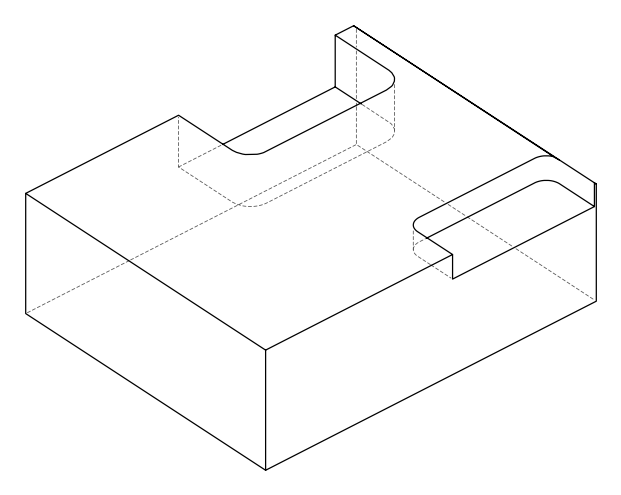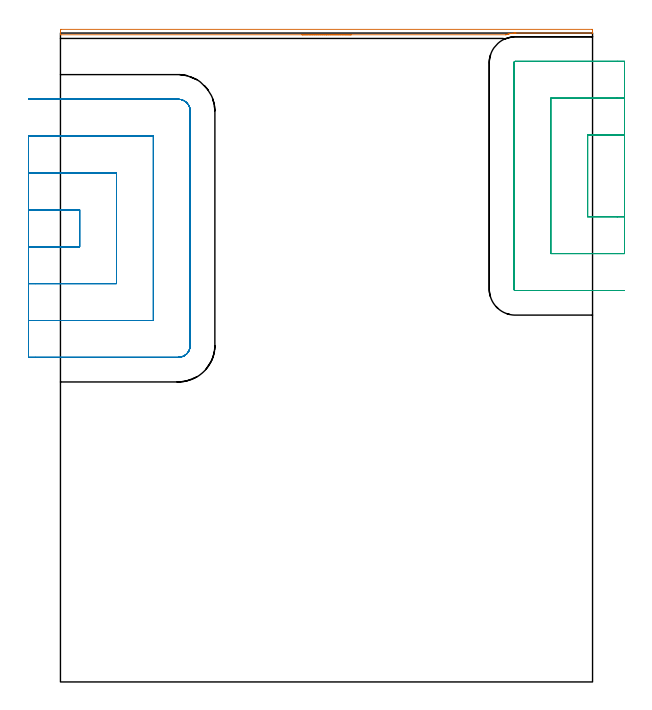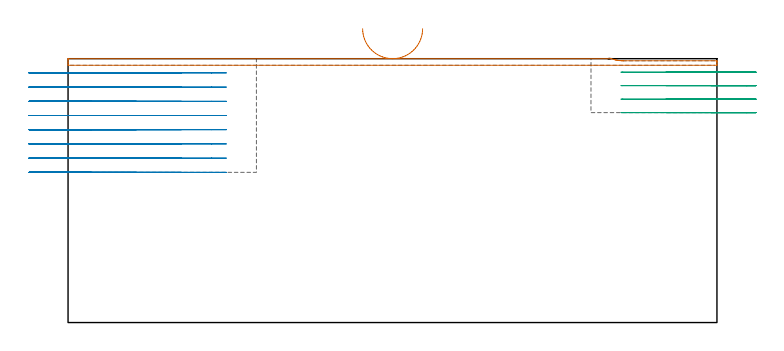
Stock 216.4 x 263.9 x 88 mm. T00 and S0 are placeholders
(PLAN: 3 operations, 1 tool changes, 22.5 min)
(1 AREA_MILL | FG_CHAMFER_SURFACE | UGT0205_001 | 1.88 min | 524 mm3)
(2 MILL_SLOT | SLOT_PARTIAL_RECTANGULAR | UGT0201_094 | Follow Part, ap 5, ae 75% | 15.51 min | 293923 mm3)
(3 MILL_SLOT_1 | SLOT_PARTIAL_RECTANGULAR_1 | UGT0201_094 | Follow Part, ap 5, ae 75% | 5.14 min | 84701 mm3)
(TOOL UGT0205_001 | Chamfer Mill 20 x 3 x 45 deg. | D20 FL50 Z2)
(TOOL UGT0201_094 | End mill 20 mm | D20 FL38 Z4)
(OP 1 AREA_MILL)
G17 G21 G94 G90
T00 M6
G54
G17 G0 G90 X118.241 Y263.202 S1061 M3
G43 Z98. H0
Z97.998
G94 G1 X118.203 Z97.127 F250.
X118.089 Z96.262
X117.9 Z95.41
X117.638 Z94.578
X117.304 Z93.772
X116.901 Z92.998
X116.432 Z92.262
X115.901 Z91.57
X115.312 Z90.927
X114.668 Z90.338
X113.976 Z89.807
X113.241 Z89.338
X112.467 Z88.935
X111.661 Z88.601
X110.829 Z88.339
X109.977 Z88.15
X109.112 Z88.036
X108.241 Z87.998
X0.164 Y263.2 Z88.
X0.01 Y263.203 Z87.988
X0.003 Y263.285 Z87.907
X0. Y263.373 Z87.827
Y263.661 Z87.538
Y264.3 Z86.894
Y264.619 Z86.576
X0.003 Y265.166 Z86.03
X0.005 Y265.391 Z85.805
X0.047 Y265.395 Z85.803
X0.165 Y265.4 Z85.8
X216.235 Y265.399 Z85.801
X216.353 Y265.395 Z85.803
X216.395 Y265.391 Z85.805
X216.397 Y265.166 Z86.029
X216.4 Y264.527 Z86.672
Y264.195 Z87.004
X216.398 Y264.046 Z87.147
X216.39 Y263.902 Z87.288
X216.235 Y263.9 Z87.3
X185.263 Y263.897 Z87.301
X185.139
X185.033
X184.76 Y263.888 Z87.307
X184.694 Y263.886 Z87.31
X184.539 Y263.879 Z87.312
X184.475 Y263.878 Z87.315
X184.029 Y263.849 Z87.349
X183.583 Y263.798 Z87.401
X183.472 Y263.781 Z87.419
X183.137 Y263.728 Z87.471
X182.753 Y263.651 Z87.548
X182.691 Y263.639 Z87.56
X182.456 Y263.578 Z87.617
X182.308 Y263.542 Z87.654
X182.244 Y263.526 Z87.669
X182.158 Y263.501 Z87.694
X182.066 Y263.475 Z87.723
X181.799 Y263.397 Z87.8
X181.23 Y263.208 Z87.986
X181.176 Y263.205 Z87.99
X181.04 Y263.202 Z87.996
X108.241 Z87.998
X107.369 Z88.036
X106.504 Z88.15
X105.652 Z88.339
X104.82 Z88.601
X104.014 Z88.935
X103.241 Z89.338
X102.505 Z89.807
X101.813 Z90.338
X101.17 Z90.927
X100.58 Z91.57
X100.049 Z92.263
X99.58 Z92.998
X99.178 Z93.772
X98.844 Z94.578
X98.581 Y263.201 Z95.41
X98.393 Z96.262
X98.279 Z97.127
X98.241 Z97.998
G0 Z98.
M5
M2
(OP 2 MILL_SLOT)
G17 G21 G94 G90
T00 M6
G54
G17 G0 G90 X-13. Y177. S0 M3
G43 Z98. H0
Z83.262
G94 G1 X-10. F250.
X7.8 F500.
Y192.
X-10.
X-13. F250.
Y162.
X-10.
X22.8 F500.
Y207.
X-10.
X-13. F250.
Y147.
X-10.
X37.8 F500.
Y222.
X-10.
X-13. F250.
Y132.
X-10.
X47.9 F500.
G3 X52.8 Y136.9 R4.9
G1 Y232.1
G3 X47.9 Y237. R4.9
G1 X-10.
X-13. F250.
G0 Y177. Z78.525
G1 X-10.
X7.8 F500.
Y192.
X-10.
X-13. F250.
Y162.
X-10.
X22.8 F500.
Y207.
X-10.
X-13. F250.
Y147.
X-10.
X37.8 F500.
Y222.
X-10.
X-13. F250.
Y132.
X-10.
X47.9 F500.
G3 X52.8 Y136.9 R4.9
G1 Y232.1
G3 X47.9 Y237. R4.9
G1 X-10.
X-13. F250.
G0 Y177. Z73.787
G1 X-10.
X7.8 F500.
Y192.
X-10.
X-13. F250.
Y162.
X-10.
X22.8 F500.
Y207.
X-10.
X-13. F250.
Y147.
X-10.
X37.8 F500.
Y222.
X-10.
X-13. F250.
Y132.
X-10.
X47.9 F500.
G3 X52.8 Y136.9 R4.9
G1 Y232.1
G3 X47.9 Y237. R4.9
G1 X-10.
X-13. F250.
G0 Y177. Z69.05
G1 X-10.
X7.8 F500.
Y192.
X-10.
X-13. F250.
Y162.
X-10.
X22.8 F500.
Y207.
X-10.
X-13. F250.
Y147.
X-10.
X37.8 F500.
Y222.
X-10.
X-13. F250.
Y132.
X-10.
X47.9 F500.
G3 X52.8 Y136.9 R4.9
G1 Y232.1
G3 X47.9 Y237. R4.9
G1 X-10.
X-13. F250.
G0 Y177. Z64.312
G1 X-10.
X7.8 F500.
Y192.
X-10.
X-13. F250.
Y162.
X-10.
X22.8 F500.
Y207.
X-10.
X-13. F250.
Y147.
X-10.
X37.8 F500.
Y222.
X-10.
X-13. F250.
Y132.
X-10.
X47.9 F500.
G3 X52.8 Y136.9 R4.9
G1 Y232.1
G3 X47.9 Y237. R4.9
G1 X-10.
X-13. F250.
G0 Y177. Z59.575
G1 X-10.
X7.8 F500.
Y192.
X-10.
X-13. F250.
Y162.
X-10.
X22.8 F500.
Y207.
X-10.
X-13. F250.
Y147.
X-10.
X37.8 F500.
Y222.
X-10.
X-13. F250.
Y132.
X-10.
X47.9 F500.
G3 X52.8 Y136.9 R4.9
G1 Y232.1
G3 X47.9 Y237. R4.9
G1 X-10.
X-13. F250.
G0 Y177. Z54.837
G1 X-10.
X7.8 F500.
Y192.
X-10.
X-13. F250.
Y162.
X-10.
X22.8 F500.
Y207.
X-10.
X-13. F250.
Y147.
X-10.
X37.8 F500.
Y222.
X-10.
X-13. F250.
Y132.
X-10.
X47.9 F500.
G3 X52.8 Y136.9 R4.9
G1 Y232.1
G3 X47.9 Y237. R4.9
G1 X-10.
X-13. F250.
G0 Y177. Z50.1
G1 X-10.
X7.8 F500.
Y192.
X-10.
X-13. F250.
Y162.
X-10.
X22.8 F500.
Y207.
X-10.
X-13. F250.
Y147.
X-10.
X37.8 F500.
Y222.
X-10.
X-13. F250.
Y132.
X-10.
X47.9 F500.
G3 X52.8 Y136.9 R4.9
G1 Y232.1
G3 X47.9 Y237. R4.9
G1 X-10.
X-13. F250.
G0 Z98.
M5
M2
(OP 3 MILL_SLOT_1)
G17 G21 G94 G90
T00 M6
G54
G17 G0 G90 X229.4 Y222.4 S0 M3
G43 Z98. H0
Z83.5
G94 G1 X226.4 F250.
X214.4 F500.
Y189.2
X226.4
X229.4 F250.
Y237.4
X226.4
X199.4 F500.
Y174.2
X226.4
X229.4 F250.
Y252.4
X226.4
X185. F500.
G3 X184.4 Y251.8 R0.6
G1 Y159.8
G3 X185. Y159.2 R0.6
G1 X226.4
X229.4 F250.
G0 Y222.4 Z79.
G1 X226.4
X214.4 F500.
Y189.2
X226.4
X229.4 F250.
Y237.4
X226.4
X199.4 F500.
Y174.2
X226.4
X229.4 F250.
Y252.4
X226.4
X185. F500.
G3 X184.4 Y251.8 R0.6
G1 Y159.8
G3 X185. Y159.2 R0.6
G1 X226.4
X229.4 F250.
G0 Y222.4 Z74.5
G1 X226.4
X214.4 F500.
Y189.2
X226.4
X229.4 F250.
Y237.4
X226.4
X199.4 F500.
Y174.2
X226.4
X229.4 F250.
Y252.4
X226.4
X185. F500.
G3 X184.4 Y251.8 R0.6
G1 Y159.8
G3 X185. Y159.2 R0.6
G1 X226.4
X229.4 F250.
G0 Y222.4 Z70.
G1 X226.4
X214.4 F500.
Y189.2
X226.4
X229.4 F250.
Y237.4
X226.4
X199.4 F500.
Y174.2
X226.4
X229.4 F250.
Y252.4
X226.4
X185. F500.
G3 X184.4 Y251.8 R0.6
G1 Y159.8
G3 X185. Y159.2 R0.6
G1 X226.4
X229.4 F250.
G0 Z98.
M5
M2
